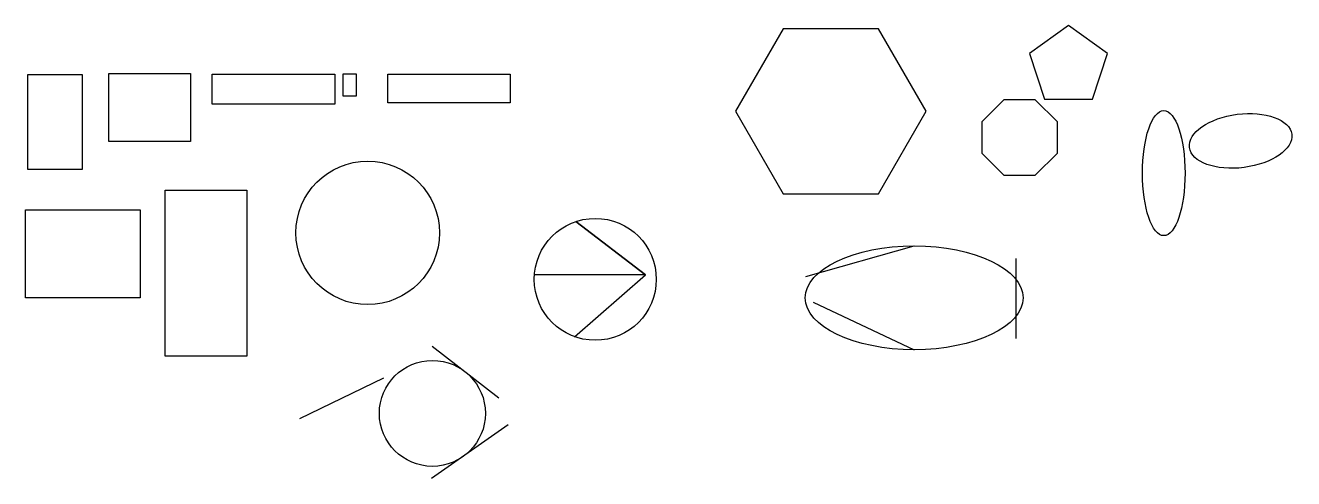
# Model space of a CAD drawing. Header units: millimetres. Extents: x 1801.3 to 1894.4, y 2376 to 2409.3.
import ezdxf

# ---------------------------------------------------------------- set-up
doc = ezdxf.new("R2010")
doc.units = ezdxf.units.MM

msp = doc.modelspace()

# ---------------------------------------------------------------- linework, layer by layer
for p, q in [((1846.861, 2390.971), (1841.752, 2394.878)), ((1841.752, 2394.878), (1846.861, 2390.971)), ((1858.63, 2390.839), (1866.592, 2393.091)), ((1874.048, 2392.172), (1874.048, 2386.288)), ((1846.861, 2390.971), (1838.715, 2390.971)), ((1841.66, 2386.42), (1846.861, 2390.971)), ((1859.182, 2388.954), (1866.592, 2385.461)), ((1831.213, 2385.73), (1836.091, 2381.915)), ((1821.502, 2380.398), (1827.669, 2383.386)), ((1836.782, 2379.938), (1831.167, 2375.985))]:
    msp.add_line(p, q)
for points in [[(1856.975, 2409.054), (1853.475, 2402.992), (1856.975, 2396.93), (1863.975, 2396.93), (1867.475, 2402.992), (1863.975, 2409.054)], [(1877.918, 2409.302), (1875.065, 2407.229), (1876.155, 2403.875), (1879.681, 2403.875), (1880.771, 2407.229)], [(1801.519, 2405.7), (1805.519, 2405.7), (1805.519, 2398.7), (1801.519, 2398.7)], [(1807.462, 2405.764), (1813.462, 2405.764), (1813.462, 2400.764), (1807.462, 2400.764)], [(1815.056, 2405.718), (1824.056, 2405.718), (1824.056, 2403.518), (1815.056, 2403.518)], [(1825.641, 2405.718), (1824.641, 2405.718), (1824.641, 2404.118), (1825.641, 2404.118)], [(1827.943, 2405.718), (1836.943, 2405.718), (1836.943, 2403.618), (1827.943, 2403.618)], [(1873.18, 2403.833), (1871.557, 2402.21), (1871.557, 2399.913), (1873.18, 2398.29), (1875.476, 2398.29), (1877.1, 2399.913), (1877.1, 2402.21), (1875.476, 2403.833)], [(1811.607, 2397.176), (1817.59, 2397.176), (1817.59, 2384.995), (1811.607, 2384.995)], [(1801.344, 2395.751), (1809.766, 2395.751), (1809.766, 2389.27), (1801.344, 2389.27)]]:
    msp.add_lwpolyline(points, close=True)
for centre, radius in [((1826.473, 2394.051), 5.271), ((1843.181, 2390.633), 4.479), ((1831.222, 2380.783), 3.892)]:
    msp.add_circle(centre, radius)
for centre, major_axis, ratio in [((1884.914, 2398.441), (0, -4.597), 0.340407), ((1890.552, 2400.809), (-3.755, -0.487), 0.520264), ((1866.592, 2389.276), (-7.999, 0), 0.477009)]:
    msp.add_ellipse(centre, major_axis=major_axis, ratio=ratio)

doc.saveas('drawing.dxf')
